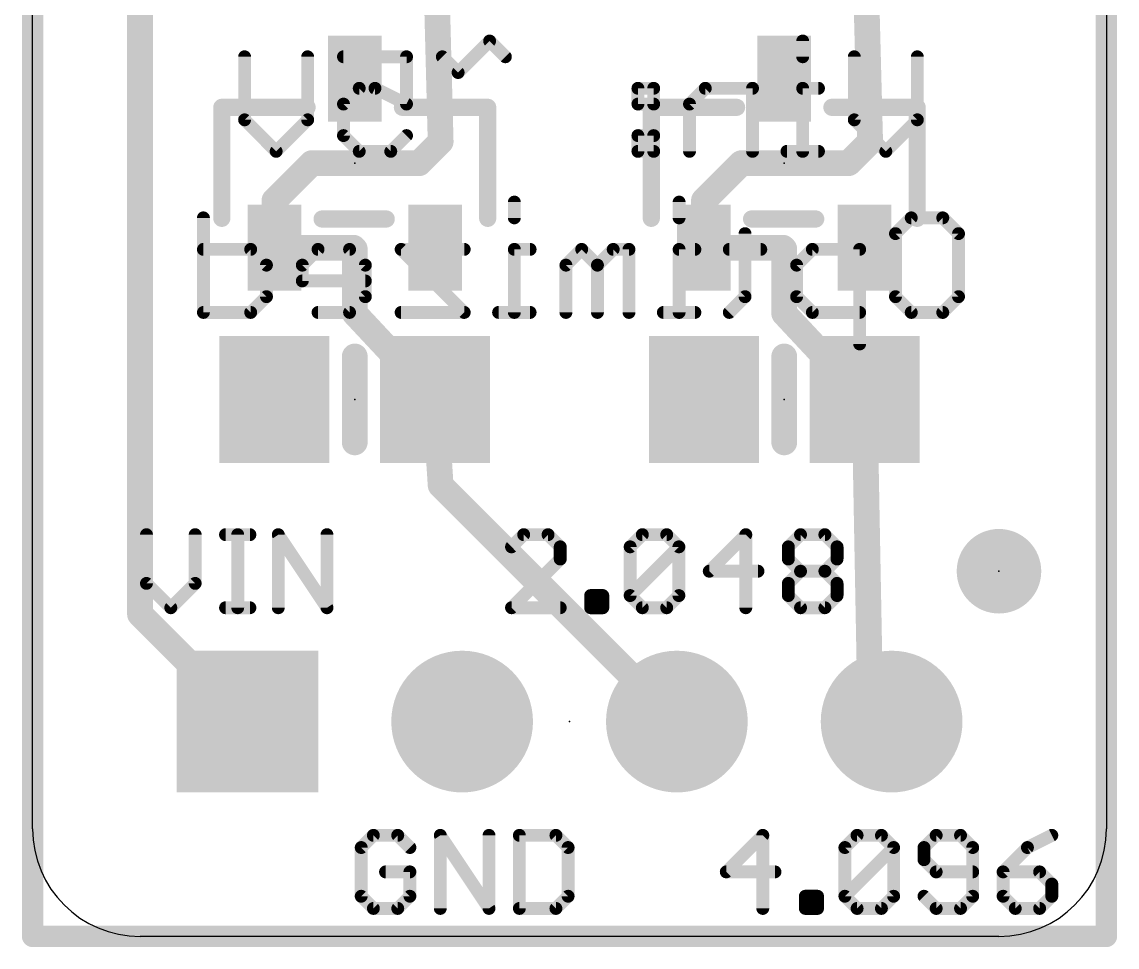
# Model space of a CAD drawing. Extents: x -0.1 to 12.8, y -0.1 to 16.5.
# Drawn here: x -0.13 to 12.83, y -0.13 to 10.81 of the extents above; entities that cross this region are included whole.
import ezdxf

# ---------------------------------------------------------------- set-up
doc = ezdxf.new("R2010")
doc.units = 0
for name, color, linetype in [('1', 12, 'CONTINUOUS'), ('17', 110, 'CONTINUOUS'), ('20', 53, 'CONTINUOUS'), ('21', 40, 'CONTINUOUS'), ('22', 6, 'CONTINUOUS'), ('23', 40, 'CONTINUOUS')]:
    doc.layers.add(name, color=color, linetype=linetype)

# ---------------------------------------------------------------- blocks, each defined once
blk = doc.blocks.new('RECT')
blk.add_solid([(-0.5, -0.5), (0.5, -0.5), (-0.5, 0.5), (0.5, 0.5)])
blk = doc.blocks.new('PIE')
at = {"const_width": 0.5}
blk.add_lwpolyline([(0, -0.25, 1), (0, 0.25, 1), (0, -0.25)], format="xyb", dxfattribs=at)
blk = doc.blocks.new('SQUAREP')
blk.add_solid([(-0.5, -0.5), (0.5, -0.5), (-0.5, 0.5), (0.5, 0.5)])
blk = doc.blocks.new('ROUNDP')
at = {"const_width": 0.5}
blk.add_lwpolyline([(0, -0.25, 1), (0, 0.25, 1), (0, -0.25)], format="xyb", dxfattribs=at)

msp = doc.modelspace()

# ---------------------------------------------------------------- linework, layer by layer
at = {"layer": '1'}
for points, const_width in [([(0, 0), (0, 16.256)], 0.254), ([(12.7, 16.256), (12.7, 0)], 0.254), ([(4.76, 11.938), (4.826, 9.398)], 0.3048), ([(9.84, 11.938), (9.906, 9.398)], 0.3048), ([(1.27, 11.684), (1.27, 3.81)], 0.3048), ([(4.826, 9.398), (4.572, 9.144)], 0.3048), ([(9.906, 9.398), (9.652, 9.144)], 0.3048), ([(3.302, 9.144), (2.86, 8.702)], 0.3048), ([(4.572, 9.144), (3.302, 9.144)], 0.3048), ([(8.382, 9.144), (7.94, 8.702)], 0.3048), ([(9.652, 9.144), (8.382, 9.144)], 0.3048), ([(2.86, 8.144), (2.86, 8.702)], 0.3048), ([(7.94, 8.144), (7.94, 8.702)], 0.3048), ([(2.86, 8.144), (3.794, 8.144)], 0.3048), ([(3.794, 8.144), (3.81, 8.128)], 0.3048), ([(7.94, 8.144), (8.874, 8.144)], 0.3048), ([(8.874, 8.144), (8.89, 8.128)], 0.3048), ([(3.81, 8.128), (3.81, 7.366)], 0.3048), ([(8.89, 8.128), (8.89, 7.366)], 0.3048), ([(3.81, 7.366), (4.76, 6.35)], 0.3048), ([(8.89, 7.366), (9.84, 6.35)], 0.3048), ([(4.76, 6.35), (4.826, 5.334)], 0.3048), ([(9.84, 6.35), (9.906, 2.794)], 0.3048), ([(4.826, 5.334), (7.62, 2.54)], 0.3048), ([(1.27, 3.81), (2.54, 2.54)], 0.3048), ([(9.906, 2.794), (10.16, 2.54)], 0.3048), ([(12.7, 0), (0, 0)], 0.254)]:
    msp.add_lwpolyline(points, dxfattribs=dict(at, const_width=const_width))
for points, const_width in [([(4.7498, 9.396, 1), (4.9022, 9.4)], 0.1524), ([(4.8799, 9.3441, 1), (4.7721, 9.4519)], 0.1524), ([(9.8298, 9.396, 1), (9.9822, 9.4)], 0.1524), ([(9.9599, 9.3441, 1), (9.8521, 9.4519)], 0.1524), ([(3.302, 9.2202, 1), (3.302, 9.0678)], 0.1524), ([(3.3559, 9.0901, 1), (3.2481, 9.1979)], 0.1524), ([(4.5181, 9.1979, 1), (4.6259, 9.0901)], 0.1524), ([(4.572, 9.0678, 1), (4.572, 9.2202)], 0.1524), ([(8.382, 9.2202, 1), (8.382, 9.0678)], 0.1524), ([(8.4359, 9.0901, 1), (8.3281, 9.1979)], 0.1524), ([(9.5981, 9.1979, 1), (9.7059, 9.0901)], 0.1524), ([(9.652, 9.0678, 1), (9.652, 9.2202)], 0.1524), ([(2.9362, 8.702, 1), (2.7838, 8.702)], 0.1524), ([(2.8061, 8.7559, 1), (2.9139, 8.6481)], 0.1524), ([(8.0162, 8.702, 1), (7.8638, 8.702)], 0.1524), ([(7.8861, 8.7559, 1), (7.9939, 8.6481)], 0.1524), ([(2.86, 8.2202, 1), (2.86, 8.0678)], 0.1524), ([(3.8479, 8.1979, 1), (3.7401, 8.0901)], 0.1524), ([(3.794, 8.0678, 1), (3.794, 8.2202)], 0.1524), ([(7.94, 8.2202, 1), (7.94, 8.0678)], 0.1524), ([(8.9279, 8.1979, 1), (8.8201, 8.0901)], 0.1524), ([(8.874, 8.0678, 1), (8.874, 8.2202)], 0.1524), ([(2.7838, 8.144, 1), (2.9362, 8.144)], 0.1524), ([(3.8862, 8.128, 1), (3.7338, 8.128)], 0.1524), ([(3.7561, 8.0741, 1), (3.8639, 8.1819)], 0.1524), ([(7.8638, 8.144, 1), (8.0162, 8.144)], 0.1524), ([(8.9662, 8.128, 1), (8.8138, 8.128)], 0.1524), ([(8.8361, 8.0741, 1), (8.9439, 8.1819)], 0.1524), ([(3.8657, 7.418, 1), (3.7543, 7.314)], 0.1524), ([(8.9457, 7.418, 1), (8.8343, 7.314)], 0.1524), ([(3.7338, 7.366, 1), (3.8862, 7.366)], 0.1524), ([(8.8138, 7.366, 1), (8.9662, 7.366)], 0.1524), ([(4.836, 6.3549, 1), (4.684, 6.3451)], 0.1524), ([(4.7043, 6.298, 1), (4.8157, 6.402)], 0.1524), ([(9.9162, 6.3514, 1), (9.7638, 6.3486)], 0.1524), ([(9.7843, 6.298, 1), (9.8957, 6.402)], 0.1524), ([(4.8799, 5.3879, 1), (4.7721, 5.2801)], 0.1524), ([(4.75, 5.3291, 1), (4.902, 5.3389)], 0.1524), ([(1.3239, 3.8639, 1), (1.2161, 3.7561)], 0.1524), ([(1.1938, 3.81, 1), (1.3462, 3.81)], 0.1524), ([(9.9599, 2.8479, 1), (9.8521, 2.7401)], 0.1524), ([(9.8298, 2.7926, 1), (9.9822, 2.7954)], 0.1524), ([(2.4861, 2.4861, 1), (2.5939, 2.5939)], 0.1524), ([(7.5661, 2.4861, 1), (7.6739, 2.5939)], 0.1524), ([(10.1061, 2.4861, 1), (10.2139, 2.5939)], 0.1524), ([(0, 0.0635, 1), (0, -0.0635)], 0.127), ([(-0.0635, 0, 1), (0.0635, 0)], 0.127), ([(12.6365, 0, 1), (12.7635, 0)], 0.127), ([(12.7, -0.0635, 1), (12.7, 0.0635)], 0.127)]:
    msp.add_lwpolyline(points, format="xyb", dxfattribs=dict(at, const_width=const_width))
at = {"layer": '20'}
for p, q in [((0, 1.27), (0, 15.24)), ((12.7, 15.24), (12.7, 1.27)), ((11.43, 0), (1.27, 0))]:
    msp.add_line(p, q, dxfattribs=at)
for centre, start, end in [((1.27, 1.27), 180, 270), ((11.43, 1.27), 270, 0)]:
    msp.add_arc(centre, 1.27, start, end, dxfattribs=at)
at = {"layer": '21'}
for points, const_width in [([(2.2376, 8.4916), (2.2376, 9.8044)], 0.2032), ([(2.2376, 9.8044), (3.2464, 9.8044)], 0.2032), ([(4.3736, 9.8044), (5.3824, 9.8044)], 0.2032), ([(5.3824, 9.8044), (5.3824, 8.4916)], 0.2032), ([(7.3176, 8.4916), (7.3176, 9.8044)], 0.2032), ([(7.3176, 9.8044), (8.3264, 9.8044)], 0.2032), ([(9.4536, 9.8044), (10.4624, 9.8044)], 0.2032), ([(10.4624, 9.8044), (10.4624, 8.4916)], 0.2032), ([(4.1824, 8.4836), (3.4236, 8.4836)], 0.2032), ([(9.2624, 8.4836), (8.5036, 8.4836)], 0.2032), ([(3.81, 5.842), (3.81, 6.858)], 0.3048), ([(8.89, 5.842), (8.89, 6.858)], 0.3048), ([(1.3462, 4.7505), (1.3462, 4.1743)], 0.1524), ([(1.9224, 4.1743), (1.9224, 4.7505)], 0.1524), ([(2.2817, 4.7505), (2.5698, 4.7505)], 0.1524), ([(2.4258, 3.8862), (2.4258, 4.7505)], 0.1524), ([(2.9054, 3.8862), (2.9054, 4.7505)], 0.1524), ([(2.9054, 4.7505), (3.4816, 3.8862)], 0.1524), ([(3.4816, 3.8862), (3.4816, 4.7505)], 0.1524), ([(5.8083, 4.7505), (5.6642, 4.6065)], 0.1524), ([(6.0964, 4.7505), (5.8083, 4.7505)], 0.1524), ([(6.2404, 4.6065), (6.0964, 4.7505)], 0.1524), ([(7.0675, 4.6065), (7.2115, 4.7505)], 0.1524), ([(7.2115, 4.7505), (7.4996, 4.7505)], 0.1524), ([(7.4996, 4.7505), (7.6437, 4.6065)], 0.1524), ([(8.4352, 4.7505), (8.003, 4.3184)], 0.1524), ([(8.4352, 3.8862), (8.4352, 4.7505)], 0.1524), ([(8.9385, 4.6065), (9.0826, 4.7505)], 0.1524), ([(9.0826, 4.7505), (9.3707, 4.7505)], 0.1524), ([(9.3707, 4.7505), (9.5147, 4.6065)], 0.1524), ([(6.2404, 4.4624), (6.2404, 4.6065)], 0.1524), ([(7.0675, 4.0303), (7.0675, 4.6065)], 0.1524), ([(7.0675, 4.0303), (7.6437, 4.6065)], 0.1524), ([(7.6437, 4.6065), (7.6437, 4.0303)], 0.1524), ([(8.9385, 4.4624), (8.9385, 4.6065)], 0.1524), ([(9.5147, 4.6065), (9.5147, 4.4624)], 0.1524), ([(5.6642, 3.8862), (6.2404, 4.4624)], 0.1524), ([(9.0826, 4.3184), (8.9385, 4.4624)], 0.1524), ([(9.5147, 4.4624), (9.3707, 4.3184)], 0.1524), ([(8.003, 4.3184), (8.5792, 4.3184)], 0.1524), ([(8.9385, 4.1743), (9.0826, 4.3184)], 0.1524), ([(9.0826, 4.3184), (9.3707, 4.3184)], 0.1524), ([(9.3707, 4.3184), (9.5147, 4.1743)], 0.1524), ([(1.3462, 4.1743), (1.6343, 3.8862)], 0.1524), ([(1.6343, 3.8862), (1.9224, 4.1743)], 0.1524), ([(8.9385, 4.0303), (8.9385, 4.1743)], 0.1524), ([(9.5147, 4.1743), (9.5147, 4.0303)], 0.1524), ([(6.5997, 3.8862), (6.5997, 4.0303)], 0.1524), ([(6.5997, 4.0303), (6.7438, 4.0303)], 0.1524), ([(6.7438, 4.0303), (6.7438, 3.8862)], 0.1524), ([(7.2115, 3.8862), (7.0675, 4.0303)], 0.1524), ([(7.6437, 4.0303), (7.4996, 3.8862)], 0.1524), ([(9.0826, 3.8862), (8.9385, 4.0303)], 0.1524), ([(9.5147, 4.0303), (9.3707, 3.8862)], 0.1524), ([(2.2817, 3.8862), (2.5698, 3.8862)], 0.1524), ([(6.2404, 3.8862), (5.6642, 3.8862)], 0.1524), ([(6.7438, 3.8862), (6.5997, 3.8862)], 0.1524), ([(7.4996, 3.8862), (7.2115, 3.8862)], 0.1524), ([(9.3707, 3.8862), (9.0826, 3.8862)], 0.1524), ([(4.0303, 1.1945), (3.8862, 1.0505)], 0.1524), ([(4.3184, 1.1945), (4.0303, 1.1945)], 0.1524), ([(4.4624, 1.0505), (4.3184, 1.1945)], 0.1524), ([(4.8217, 0.3302), (4.8217, 1.1945)], 0.1524), ([(4.8217, 1.1945), (5.3979, 0.3302)], 0.1524), ([(5.3979, 0.3302), (5.3979, 1.1945)], 0.1524), ([(5.7572, 1.1945), (5.7572, 0.3302)], 0.1524), ([(6.1894, 1.1945), (5.7572, 1.1945)], 0.1524), ([(6.3335, 1.0505), (6.1894, 1.1945)], 0.1524), ([(8.6364, 1.1945), (8.2042, 0.7624)], 0.1524), ([(8.6364, 0.3302), (8.6364, 1.1945)], 0.1524), ([(9.6075, 1.0505), (9.7515, 1.1945)], 0.1524), ([(9.7515, 1.1945), (10.0396, 1.1945)], 0.1524), ([(10.0396, 1.1945), (10.1837, 1.0505)], 0.1524), ([(10.6871, 1.1945), (10.543, 1.0505)], 0.1524), ([(10.9752, 1.1945), (10.6871, 1.1945)], 0.1524), ([(11.1192, 1.0505), (10.9752, 1.1945)], 0.1524), ([(12.0547, 1.1945), (11.7666, 1.0505)], 0.1524), ([(3.8862, 1.0505), (3.8862, 0.4743)], 0.1524), ([(6.3335, 0.4743), (6.3335, 1.0505)], 0.1524), ([(9.6075, 0.4743), (9.6075, 1.0505)], 0.1524), ([(9.6075, 0.4743), (10.1837, 1.0505)], 0.1524), ([(10.1837, 1.0505), (10.1837, 0.4743)], 0.1524), ([(10.543, 1.0505), (10.543, 0.9064)], 0.1524), ([(11.1192, 0.4743), (11.1192, 1.0505)], 0.1524), ([(11.7666, 1.0505), (11.4785, 0.7624)], 0.1524), ([(10.543, 0.9064), (10.6871, 0.7624)], 0.1524), ([(4.4624, 0.7624), (4.1743, 0.7624)], 0.1524), ([(4.4624, 0.4743), (4.4624, 0.7624)], 0.1524), ([(8.2042, 0.7624), (8.7804, 0.7624)], 0.1524), ([(10.6871, 0.7624), (11.1192, 0.7624)], 0.1524), ([(11.4785, 0.7624), (11.4785, 0.4743)], 0.1524), ([(11.9107, 0.7624), (11.4785, 0.7624)], 0.1524), ([(12.0547, 0.6183), (11.9107, 0.7624)], 0.1524), ([(12.0547, 0.4743), (12.0547, 0.6183)], 0.1524), ([(3.8862, 0.4743), (4.0303, 0.3302)], 0.1524), ([(4.3184, 0.3302), (4.4624, 0.4743)], 0.1524), ([(6.1894, 0.3302), (6.3335, 0.4743)], 0.1524), ([(9.1397, 0.3302), (9.1397, 0.4743)], 0.1524), ([(9.1397, 0.4743), (9.2838, 0.4743)], 0.1524), ([(9.2838, 0.4743), (9.2838, 0.3302)], 0.1524), ([(9.7515, 0.3302), (9.6075, 0.4743)], 0.1524), ([(10.1837, 0.4743), (10.0396, 0.3302)], 0.1524), ([(10.543, 0.4743), (10.6871, 0.3302)], 0.1524), ([(10.9752, 0.3302), (11.1192, 0.4743)], 0.1524), ([(11.4785, 0.4743), (11.6226, 0.3302)], 0.1524), ([(11.9107, 0.3302), (12.0547, 0.4743)], 0.1524), ([(4.0303, 0.3302), (4.3184, 0.3302)], 0.1524), ([(5.7572, 0.3302), (6.1894, 0.3302)], 0.1524), ([(9.2838, 0.3302), (9.1397, 0.3302)], 0.1524), ([(10.0396, 0.3302), (9.7515, 0.3302)], 0.1524), ([(10.6871, 0.3302), (10.9752, 0.3302)], 0.1524), ([(11.6226, 0.3302), (11.9107, 0.3302)], 0.1524)]:
    msp.add_lwpolyline(points, dxfattribs=dict(at, const_width=const_width))
for points, const_width in [([(2.2884, 9.8044, 1), (2.1868, 9.8044)], 0.1016), ([(2.2376, 9.8552, 1), (2.2376, 9.7536)], 0.1016), ([(3.2464, 9.7536, 1), (3.2464, 9.8552)], 0.1016), ([(4.3736, 9.8552, 1), (4.3736, 9.7536)], 0.1016), ([(5.4332, 9.8044, 1), (5.3316, 9.8044)], 0.1016), ([(5.3824, 9.7536, 1), (5.3824, 9.8552)], 0.1016), ([(7.3684, 9.8044, 1), (7.2668, 9.8044)], 0.1016), ([(7.3176, 9.8552, 1), (7.3176, 9.7536)], 0.1016), ([(8.3264, 9.7536, 1), (8.3264, 9.8552)], 0.1016), ([(9.4536, 9.8552, 1), (9.4536, 9.7536)], 0.1016), ([(10.5132, 9.8044, 1), (10.4116, 9.8044)], 0.1016), ([(10.4624, 9.7536, 1), (10.4624, 9.8552)], 0.1016), ([(3.4236, 8.5344, 1), (3.4236, 8.4328)], 0.1016), ([(4.1824, 8.4328, 1), (4.1824, 8.5344)], 0.1016), ([(8.5036, 8.5344, 1), (8.5036, 8.4328)], 0.1016), ([(9.2624, 8.4328, 1), (9.2624, 8.5344)], 0.1016), ([(2.1868, 8.4916, 1), (2.2884, 8.4916)], 0.1016), ([(5.3316, 8.4916, 1), (5.4332, 8.4916)], 0.1016), ([(7.2668, 8.4916, 1), (7.3684, 8.4916)], 0.1016), ([(10.4116, 8.4916, 1), (10.5132, 8.4916)], 0.1016), ([(3.8862, 6.858, 1), (3.7338, 6.858)], 0.1524), ([(8.9662, 6.858, 1), (8.8138, 6.858)], 0.1524), ([(3.7338, 5.842, 1), (3.8862, 5.842)], 0.1524), ([(8.8138, 5.842, 1), (8.9662, 5.842)], 0.1524), ([(1.3843, 4.7505, 1), (1.3081, 4.7505)], 0.0762), ([(1.9605, 4.7505, 1), (1.8843, 4.7505)], 0.0762), ([(2.2817, 4.7886, 1), (2.2817, 4.7124)], 0.0762), ([(2.4639, 4.7505, 1), (2.3877, 4.7505)], 0.0762), ([(2.5698, 4.7124, 1), (2.5698, 4.7886)], 0.0762), ([(2.9371, 4.7717, 1), (2.8737, 4.7294)], 0.0762), ([(2.9435, 4.7505, 1), (2.8673, 4.7505)], 0.0762), ([(3.5197, 4.7505, 1), (3.4435, 4.7505)], 0.0762), ([(5.8083, 4.7886, 1), (5.8083, 4.7124)], 0.0762), ([(5.8352, 4.7236, 1), (5.7813, 4.7775)], 0.0762), ([(6.1233, 4.7775, 1), (6.0694, 4.7236)], 0.0762), ([(6.0964, 4.7124, 1), (6.0964, 4.7886)], 0.0762), ([(7.2115, 4.7886, 1), (7.2115, 4.7124)], 0.0762), ([(7.2385, 4.7236, 1), (7.1846, 4.7775)], 0.0762), ([(7.5266, 4.7775, 1), (7.4727, 4.7236)], 0.0762), ([(7.4996, 4.7124, 1), (7.4996, 4.7886)], 0.0762), ([(8.4733, 4.7505, 1), (8.3971, 4.7505)], 0.0762), ([(8.4621, 4.7236, 1), (8.4082, 4.7775)], 0.0762), ([(9.0826, 4.7886, 1), (9.0826, 4.7124)], 0.0762), ([(9.1095, 4.7236, 1), (9.0556, 4.7775)], 0.0762), ([(9.3976, 4.7775, 1), (9.3437, 4.7236)], 0.0762), ([(9.3707, 4.7124, 1), (9.3707, 4.7886)], 0.0762), ([(5.6373, 4.6334, 1), (5.6911, 4.5795)], 0.0762), ([(6.2785, 4.6065, 1), (6.2023, 4.6065)], 0.0762), ([(6.2135, 4.5795, 1), (6.2674, 4.6334)], 0.0762), ([(7.0405, 4.6334, 1), (7.0944, 4.5795)], 0.0762), ([(7.1056, 4.6065, 1), (7.0294, 4.6065)], 0.0762), ([(7.6818, 4.6065, 1), (7.6056, 4.6065)], 0.0762), ([(7.6706, 4.5795, 1), (7.6168, 4.6334)], 0.0762), ([(7.6168, 4.5795, 1), (7.6706, 4.6334)], 0.0762), ([(8.9766, 4.6065, 1), (8.9004, 4.6065)], 0.0762), ([(8.9116, 4.6334, 1), (8.9655, 4.5795)], 0.0762), ([(9.5528, 4.6065, 1), (9.4766, 4.6065)], 0.0762), ([(9.4878, 4.5795, 1), (9.5417, 4.6334)], 0.0762), ([(6.2674, 4.4355, 1), (6.2135, 4.4894)], 0.0762), ([(8.9655, 4.4894, 1), (8.9116, 4.4355)], 0.0762), ([(9.5417, 4.4355, 1), (9.4878, 4.4894)], 0.0762), ([(6.2023, 4.4624, 1), (6.2785, 4.4624)], 0.0762), ([(8.9004, 4.4624, 1), (8.9766, 4.4624)], 0.0762), ([(9.4766, 4.4624, 1), (9.5528, 4.4624)], 0.0762), ([(8.003, 4.3565, 1), (8.003, 4.2803)], 0.0762), ([(7.9761, 4.3453, 1), (8.0299, 4.2914)], 0.0762), ([(8.5792, 4.2803, 1), (8.5792, 4.3565)], 0.0762), ([(9.0826, 4.3565, 1), (9.0826, 4.2803)], 0.0762), ([(9.1095, 4.2914, 1), (9.0556, 4.3453)], 0.0762), ([(9.0556, 4.2914, 1), (9.1095, 4.3453)], 0.0762), ([(9.3976, 4.3453, 1), (9.3437, 4.2914)], 0.0762), ([(9.3437, 4.3453, 1), (9.3976, 4.2914)], 0.0762), ([(9.3707, 4.2803, 1), (9.3707, 4.3565)], 0.0762), ([(1.3731, 4.2013, 1), (1.3193, 4.1474)], 0.0762), ([(1.3081, 4.1743, 1), (1.3843, 4.1743)], 0.0762), ([(1.8843, 4.1743, 1), (1.9605, 4.1743)], 0.0762), ([(1.9494, 4.1474, 1), (1.8955, 4.2013)], 0.0762), ([(8.9766, 4.1743, 1), (8.9004, 4.1743)], 0.0762), ([(8.9116, 4.2013, 1), (8.9655, 4.1474)], 0.0762), ([(9.5528, 4.1743, 1), (9.4766, 4.1743)], 0.0762), ([(9.4878, 4.1474, 1), (9.5417, 4.2013)], 0.0762), ([(6.6378, 4.0303, 1), (6.5616, 4.0303)], 0.0762), ([(6.5997, 4.0684, 1), (6.5997, 3.9922)], 0.0762), ([(6.7819, 4.0303, 1), (6.7057, 4.0303)], 0.0762), ([(6.7438, 3.9922, 1), (6.7438, 4.0684)], 0.0762), ([(7.0944, 4.0572, 1), (7.0405, 4.0033)], 0.0762), ([(7.0405, 4.0572, 1), (7.0944, 4.0033)], 0.0762), ([(7.0294, 4.0303, 1), (7.1056, 4.0303)], 0.0762), ([(7.6056, 4.0303, 1), (7.6818, 4.0303)], 0.0762), ([(7.6706, 4.0033, 1), (7.6168, 4.0572)], 0.0762), ([(8.9655, 4.0572, 1), (8.9116, 4.0033)], 0.0762), ([(8.9004, 4.0303, 1), (8.9766, 4.0303)], 0.0762), ([(9.4766, 4.0303, 1), (9.5528, 4.0303)], 0.0762), ([(9.5417, 4.0033, 1), (9.4878, 4.0572)], 0.0762), ([(1.6074, 3.9131, 1), (1.6613, 3.8593)], 0.0762), ([(1.6074, 3.8593, 1), (1.6613, 3.9131)], 0.0762), ([(2.2817, 3.9243, 1), (2.2817, 3.8481)], 0.0762), ([(2.3877, 3.8862, 1), (2.4639, 3.8862)], 0.0762), ([(2.5698, 3.8481, 1), (2.5698, 3.9243)], 0.0762), ([(2.8673, 3.8862, 1), (2.9435, 3.8862)], 0.0762), ([(3.4435, 3.8862, 1), (3.5197, 3.8862)], 0.0762), ([(3.4499, 3.8651, 1), (3.5133, 3.9073)], 0.0762), ([(5.6642, 3.9243, 1), (5.6642, 3.8481)], 0.0762), ([(5.6373, 3.9131, 1), (5.6911, 3.8593)], 0.0762), ([(6.2404, 3.8481, 1), (6.2404, 3.9243)], 0.0762), ([(6.5997, 3.9243, 1), (6.5997, 3.8481)], 0.0762), ([(6.5616, 3.8862, 1), (6.6378, 3.8862)], 0.0762), ([(6.7057, 3.8862, 1), (6.7819, 3.8862)], 0.0762), ([(6.7438, 3.8481, 1), (6.7438, 3.9243)], 0.0762), ([(7.2115, 3.9243, 1), (7.2115, 3.8481)], 0.0762), ([(7.1846, 3.8593, 1), (7.2385, 3.9131)], 0.0762), ([(7.4727, 3.9131, 1), (7.5266, 3.8593)], 0.0762), ([(7.4996, 3.8481, 1), (7.4996, 3.9243)], 0.0762), ([(8.3971, 3.8862, 1), (8.4733, 3.8862)], 0.0762), ([(9.0826, 3.9243, 1), (9.0826, 3.8481)], 0.0762), ([(9.0556, 3.8593, 1), (9.1095, 3.9131)], 0.0762), ([(9.3437, 3.9131, 1), (9.3976, 3.8593)], 0.0762), ([(9.3707, 3.8481, 1), (9.3707, 3.9243)], 0.0762), ([(4.0303, 1.2326, 1), (4.0303, 1.1564)], 0.0762), ([(4.0572, 1.1676, 1), (4.0033, 1.2215)], 0.0762), ([(4.3453, 1.2215, 1), (4.2914, 1.1676)], 0.0762), ([(4.3184, 1.1564, 1), (4.3184, 1.2326)], 0.0762), ([(4.8534, 1.2157, 1), (4.79, 1.1734)], 0.0762), ([(4.8598, 1.1945, 1), (4.7836, 1.1945)], 0.0762), ([(5.436, 1.1945, 1), (5.3598, 1.1945)], 0.0762), ([(5.7953, 1.1945, 1), (5.7191, 1.1945)], 0.0762), ([(5.7572, 1.2326, 1), (5.7572, 1.1564)], 0.0762), ([(6.2163, 1.2215, 1), (6.1625, 1.1676)], 0.0762), ([(6.1894, 1.1564, 1), (6.1894, 1.2326)], 0.0762), ([(8.6745, 1.1945, 1), (8.5983, 1.1945)], 0.0762), ([(8.6633, 1.1676, 1), (8.6094, 1.2215)], 0.0762), ([(9.7515, 1.2326, 1), (9.7515, 1.1564)], 0.0762), ([(9.7785, 1.1676, 1), (9.7246, 1.2215)], 0.0762), ([(10.0666, 1.2215, 1), (10.0127, 1.1676)], 0.0762), ([(10.0396, 1.1564, 1), (10.0396, 1.2326)], 0.0762), ([(10.6871, 1.2326, 1), (10.6871, 1.1564)], 0.0762), ([(10.714, 1.1676, 1), (10.6601, 1.2215)], 0.0762), ([(11.0021, 1.2215, 1), (10.9482, 1.1676)], 0.0762), ([(10.9752, 1.1564, 1), (10.9752, 1.2326)], 0.0762), ([(12.0718, 1.1605, 1), (12.0377, 1.2286)], 0.0762), ([(3.9243, 1.0505, 1), (3.8481, 1.0505)], 0.0762), ([(3.8593, 1.0774, 1), (3.9131, 1.0235)], 0.0762), ([(4.4355, 1.0235, 1), (4.4894, 1.0774)], 0.0762), ([(6.3716, 1.0505, 1), (6.2954, 1.0505)], 0.0762), ([(6.3065, 1.0235, 1), (6.3604, 1.0774)], 0.0762), ([(9.5805, 1.0774, 1), (9.6344, 1.0235)], 0.0762), ([(9.6456, 1.0505, 1), (9.5694, 1.0505)], 0.0762), ([(10.2218, 1.0505, 1), (10.1456, 1.0505)], 0.0762), ([(10.2106, 1.0235, 1), (10.1568, 1.0774)], 0.0762), ([(10.1568, 1.0235, 1), (10.2106, 1.0774)], 0.0762), ([(10.5811, 1.0505, 1), (10.5049, 1.0505)], 0.0762), ([(10.5161, 1.0774, 1), (10.5699, 1.0235)], 0.0762), ([(11.1573, 1.0505, 1), (11.0811, 1.0505)], 0.0762), ([(11.0923, 1.0235, 1), (11.1462, 1.0774)], 0.0762), ([(11.7496, 1.0846, 1), (11.7837, 1.0164)], 0.0762), ([(11.7936, 1.0235, 1), (11.7397, 1.0774)], 0.0762), ([(10.5699, 0.9334, 1), (10.5161, 0.8795)], 0.0762), ([(10.5049, 0.9064, 1), (10.5811, 0.9064)], 0.0762), ([(4.1743, 0.8005, 1), (4.1743, 0.7243)], 0.0762), ([(4.5005, 0.7624, 1), (4.4243, 0.7624)], 0.0762), ([(4.4624, 0.7243, 1), (4.4624, 0.8005)], 0.0762), ([(8.2042, 0.8005, 1), (8.2042, 0.7243)], 0.0762), ([(8.1773, 0.7893, 1), (8.2311, 0.7354)], 0.0762), ([(8.7804, 0.7243, 1), (8.7804, 0.8005)], 0.0762), ([(10.6871, 0.8005, 1), (10.6871, 0.7243)], 0.0762), ([(10.6601, 0.7354, 1), (10.714, 0.7893)], 0.0762), ([(11.1192, 0.7243, 1), (11.1192, 0.8005)], 0.0762), ([(11.5166, 0.7624, 1), (11.4404, 0.7624)], 0.0762), ([(11.4785, 0.8005, 1), (11.4785, 0.7243)], 0.0762), ([(11.4516, 0.7893, 1), (11.5055, 0.7354)], 0.0762), ([(11.9376, 0.7893, 1), (11.8837, 0.7354)], 0.0762), ([(11.9107, 0.7243, 1), (11.9107, 0.8005)], 0.0762), ([(12.0928, 0.6183, 1), (12.0166, 0.6183)], 0.0762), ([(12.0278, 0.5914, 1), (12.0817, 0.6453)], 0.0762), ([(3.9131, 0.5012, 1), (3.8593, 0.4473)], 0.0762), ([(4.4894, 0.4473, 1), (4.4355, 0.5012)], 0.0762), ([(6.3604, 0.4473, 1), (6.3065, 0.5012)], 0.0762), ([(9.1778, 0.4743, 1), (9.1016, 0.4743)], 0.0762), ([(9.1397, 0.5124, 1), (9.1397, 0.4362)], 0.0762), ([(9.3219, 0.4743, 1), (9.2457, 0.4743)], 0.0762), ([(9.2838, 0.4362, 1), (9.2838, 0.5124)], 0.0762), ([(9.6344, 0.5012, 1), (9.5805, 0.4473)], 0.0762), ([(9.5805, 0.5012, 1), (9.6344, 0.4473)], 0.0762), ([(10.2106, 0.4473, 1), (10.1568, 0.5012)], 0.0762), ([(10.5699, 0.5012, 1), (10.5161, 0.4473)], 0.0762), ([(11.1462, 0.4473, 1), (11.0923, 0.5012)], 0.0762), ([(11.5055, 0.5012, 1), (11.4516, 0.4473)], 0.0762), ([(12.0817, 0.4473, 1), (12.0278, 0.5012)], 0.0762), ([(3.8481, 0.4743, 1), (3.9243, 0.4743)], 0.0762), ([(4.0303, 0.3683, 1), (4.0303, 0.2921)], 0.0762), ([(4.0033, 0.3033, 1), (4.0572, 0.3571)], 0.0762), ([(4.2914, 0.3571, 1), (4.3453, 0.3033)], 0.0762), ([(4.3184, 0.2921, 1), (4.3184, 0.3683)], 0.0762), ([(4.4243, 0.4743, 1), (4.5005, 0.4743)], 0.0762), ([(5.3662, 0.3091, 1), (5.4296, 0.3513)], 0.0762), ([(5.7572, 0.3683, 1), (5.7572, 0.2921)], 0.0762), ([(6.1625, 0.3571, 1), (6.2163, 0.3033)], 0.0762), ([(6.1894, 0.2921, 1), (6.1894, 0.3683)], 0.0762), ([(6.2954, 0.4743, 1), (6.3716, 0.4743)], 0.0762), ([(9.1397, 0.3683, 1), (9.1397, 0.2921)], 0.0762), ([(9.2838, 0.2921, 1), (9.2838, 0.3683)], 0.0762), ([(9.5694, 0.4743, 1), (9.6456, 0.4743)], 0.0762), ([(9.7515, 0.3683, 1), (9.7515, 0.2921)], 0.0762), ([(9.7246, 0.3033, 1), (9.7785, 0.3571)], 0.0762), ([(10.0127, 0.3571, 1), (10.0666, 0.3033)], 0.0762), ([(10.0396, 0.2921, 1), (10.0396, 0.3683)], 0.0762), ([(10.1456, 0.4743, 1), (10.2218, 0.4743)], 0.0762), ([(10.6871, 0.3683, 1), (10.6871, 0.2921)], 0.0762), ([(10.6601, 0.3033, 1), (10.714, 0.3571)], 0.0762), ([(10.9482, 0.3571, 1), (11.0021, 0.3033)], 0.0762), ([(10.9752, 0.2921, 1), (10.9752, 0.3683)], 0.0762), ([(11.0811, 0.4743, 1), (11.1573, 0.4743)], 0.0762), ([(11.4404, 0.4743, 1), (11.5166, 0.4743)], 0.0762), ([(11.6226, 0.3683, 1), (11.6226, 0.2921)], 0.0762), ([(11.5956, 0.3033, 1), (11.6495, 0.3571)], 0.0762), ([(11.8837, 0.3571, 1), (11.9376, 0.3033)], 0.0762), ([(11.9107, 0.2921, 1), (11.9107, 0.3683)], 0.0762), ([(12.0166, 0.4743, 1), (12.0928, 0.4743)], 0.0762), ([(4.7836, 0.3302, 1), (4.8598, 0.3302)], 0.0762), ([(5.3598, 0.3302, 1), (5.436, 0.3302)], 0.0762), ([(5.7191, 0.3302, 1), (5.7953, 0.3302)], 0.0762), ([(8.5983, 0.3302, 1), (8.6745, 0.3302)], 0.0762), ([(9.1016, 0.3302, 1), (9.1778, 0.3302)], 0.0762), ([(9.2457, 0.3302, 1), (9.3219, 0.3302)], 0.0762)]:
    msp.add_lwpolyline(points, format="xyb", dxfattribs=dict(at, const_width=const_width))
at = {"layer": '22', "const_width": 0.1524}
for points in [[(5.4052, 10.5887), (5.0324, 10.2158)], [(5.5917, 10.4023), (5.4052, 10.5887)], [(9.1083, 10.5887), (9.1083, 10.4023)], [(2.5072, 9.6566), (2.5072, 10.4023)], [(3.2529, 10.4023), (3.2529, 9.6566)], [(3.6766, 10.4023), (4.4223, 10.4023)], [(4.4223, 10.4023), (4.4223, 9.843)], [(5.0324, 10.2158), (4.846, 10.4023)], [(9.7184, 9.6566), (9.7184, 10.4023)], [(10.4641, 10.4023), (10.4641, 9.6566)], [(3.863, 10.0294), (3.6766, 9.843)], [(4.0494, 10.0294), (3.863, 10.0294)], [(4.4223, 9.843), (4.0494, 10.0294)], [(7.3458, 10.0294), (7.1593, 10.0294)], [(7.1593, 10.0294), (7.1593, 9.843)], [(7.3458, 9.843), (7.3458, 10.0294)], [(7.9559, 10.0294), (7.7694, 9.843)], [(8.5152, 10.0294), (7.9559, 10.0294)], [(8.5152, 9.2837), (8.5152, 10.0294)], [(9.2948, 10.0294), (9.1083, 10.0294)], [(9.1083, 10.0294), (9.1083, 9.2837)], [(3.6766, 9.843), (3.6766, 9.4701)], [(7.1593, 9.843), (7.3458, 9.843)], [(7.7694, 9.843), (7.7694, 9.2837)], [(2.88, 9.2837), (2.5072, 9.6566)], [(3.2529, 9.6566), (2.88, 9.2837)], [(10.0913, 9.2837), (9.7184, 9.6566)], [(10.4641, 9.6566), (10.0913, 9.2837)], [(3.6766, 9.4701), (3.863, 9.2837)], [(4.2358, 9.2837), (4.4223, 9.4701)], [(7.3458, 9.4701), (7.1593, 9.4701)], [(7.1593, 9.4701), (7.1593, 9.2837)], [(7.3458, 9.2837), (7.3458, 9.4701)], [(3.863, 9.2837), (4.2358, 9.2837)], [(7.1593, 9.2837), (7.3458, 9.2837)], [(9.2948, 9.2837), (8.9219, 9.2837)], [(5.6976, 8.6837), (5.6976, 8.4973)], [(7.6466, 8.6837), (7.6466, 8.4973)], [(2.0199, 8.4973), (2.0199, 7.3787)], [(10.2057, 8.3108), (10.3921, 8.4973)], [(10.3921, 8.4973), (10.765, 8.4973)], [(10.765, 8.4973), (10.9514, 8.3108)], [(8.4262, 8.3108), (8.4262, 7.5651)], [(10.2057, 7.5651), (10.2057, 8.3108)], [(10.9514, 8.3108), (10.9514, 7.5651)], [(2.5792, 8.1244), (2.0199, 8.1244)], [(2.7656, 7.938), (2.5792, 8.1244)], [(3.3757, 8.1244), (3.1893, 7.938)], [(3.7486, 8.1244), (3.3757, 8.1244)], [(3.935, 7.938), (3.7486, 8.1244)], [(5.1044, 8.1244), (4.3587, 8.1244)], [(4.3587, 8.1244), (5.1044, 7.3787)], [(5.884, 8.1244), (5.6976, 8.1244)], [(5.6976, 8.1244), (5.6976, 7.3787)], [(6.4941, 8.1244), (6.3077, 7.938)], [(6.6806, 7.938), (6.4941, 8.1244)], [(6.867, 8.1244), (6.6806, 7.938)], [(7.0534, 8.1244), (6.867, 8.1244)], [(7.0534, 7.3787), (7.0534, 8.1244)], [(7.833, 8.1244), (7.6466, 8.1244)], [(7.6466, 8.1244), (7.6466, 7.3787)], [(8.6126, 8.1244), (8.2398, 8.1244)], [(9.2227, 8.1244), (9.0363, 7.938)], [(9.782, 8.1244), (9.2227, 8.1244)], [(9.782, 7.0059), (9.782, 8.1244)], [(2.7656, 7.5651), (2.7656, 7.938)], [(3.1893, 7.938), (3.1893, 7.7515)], [(3.935, 7.5651), (3.935, 7.938)], [(6.3077, 7.938), (6.3077, 7.3787)], [(6.6806, 7.938), (6.6806, 7.3787)], [(9.0363, 7.938), (9.0363, 7.5651)], [(3.1893, 7.7515), (3.935, 7.7515)], [(2.5792, 7.3787), (2.7656, 7.5651)], [(3.7486, 7.3787), (3.935, 7.5651)], [(8.4262, 7.5651), (8.2398, 7.3787)], [(9.0363, 7.5651), (9.2227, 7.3787)], [(10.3921, 7.3787), (10.2057, 7.5651)], [(10.9514, 7.5651), (10.765, 7.3787)], [(2.0199, 7.3787), (2.5792, 7.3787)], [(3.3757, 7.3787), (3.7486, 7.3787)], [(5.1044, 7.3787), (4.3587, 7.3787)], [(5.884, 7.3787), (5.5112, 7.3787)], [(7.833, 7.3787), (7.4602, 7.3787)], [(9.2227, 7.3787), (9.782, 7.3787)], [(10.765, 7.3787), (10.3921, 7.3787)]]:
    msp.add_lwpolyline(points, dxfattribs=at)
at = {"layer": '22', "const_width": 0.0762}
for points in [[(5.4322, 10.6156, 1), (5.3783, 10.5617)], [(5.4322, 10.5617, 1), (5.3783, 10.6156)], [(9.1464, 10.5887, 1), (9.0702, 10.5887)], [(2.5453, 10.4023, 1), (2.4691, 10.4023)], [(3.291, 10.4023, 1), (3.2148, 10.4023)], [(3.6766, 10.4404, 1), (3.6766, 10.3642)], [(4.4604, 10.4023, 1), (4.3842, 10.4023)], [(4.4223, 10.3642, 1), (4.4223, 10.4404)], [(4.8729, 10.4292, 1), (4.819, 10.3753)], [(5.5647, 10.3753, 1), (5.6186, 10.4292)], [(9.0702, 10.4023, 1), (9.1464, 10.4023)], [(9.7565, 10.4023, 1), (9.6803, 10.4023)], [(10.5022, 10.4023, 1), (10.426, 10.4023)], [(5.0054, 10.2428, 1), (5.0593, 10.1889)], [(5.0054, 10.1889, 1), (5.0593, 10.2428)], [(3.863, 10.0675, 1), (3.863, 9.9913)], [(3.8899, 10.0025, 1), (3.836, 10.0563)], [(4.0665, 10.0635, 1), (4.0324, 9.9953)], [(4.0494, 9.9913, 1), (4.0494, 10.0675)], [(7.1593, 10.0675, 1), (7.1593, 9.9913)], [(7.1974, 10.0294, 1), (7.1212, 10.0294)], [(7.3839, 10.0294, 1), (7.3077, 10.0294)], [(7.3458, 9.9913, 1), (7.3458, 10.0675)], [(7.9559, 10.0675, 1), (7.9559, 9.9913)], [(7.9828, 10.0025, 1), (7.9289, 10.0563)], [(8.5533, 10.0294, 1), (8.4771, 10.0294)], [(8.5152, 9.9913, 1), (8.5152, 10.0675)], [(9.1083, 10.0675, 1), (9.1083, 9.9913)], [(9.1464, 10.0294, 1), (9.0702, 10.0294)], [(9.2948, 9.9913, 1), (9.2948, 10.0675)], [(3.6496, 9.8699, 1), (3.7035, 9.816)], [(3.7147, 9.843, 1), (3.6385, 9.843)], [(4.3842, 9.843, 1), (4.4604, 9.843)], [(4.4052, 9.8089, 1), (4.4393, 9.8771)], [(7.1593, 9.8811, 1), (7.1593, 9.8049)], [(7.1212, 9.843, 1), (7.1974, 9.843)], [(7.3077, 9.843, 1), (7.3839, 9.843)], [(7.3458, 9.8049, 1), (7.3458, 9.8811)], [(7.8075, 9.843, 1), (7.7313, 9.843)], [(7.7425, 9.8699, 1), (7.7964, 9.816)], [(2.5341, 9.6835, 1), (2.4802, 9.6296)], [(3.2798, 9.6296, 1), (3.2259, 9.6835)], [(9.7454, 9.6835, 1), (9.6915, 9.6296)], [(10.4911, 9.6296, 1), (10.4372, 9.6835)], [(2.4691, 9.6566, 1), (2.5453, 9.6566)], [(3.2148, 9.6566, 1), (3.291, 9.6566)], [(9.6803, 9.6566, 1), (9.7565, 9.6566)], [(10.426, 9.6566, 1), (10.5022, 9.6566)], [(3.7035, 9.4971, 1), (3.6496, 9.4432)], [(3.6385, 9.4701, 1), (3.7147, 9.4701)], [(4.4492, 9.4432, 1), (4.3953, 9.4971)], [(7.1593, 9.5082, 1), (7.1593, 9.432)], [(7.1974, 9.4701, 1), (7.1212, 9.4701)], [(7.3839, 9.4701, 1), (7.3077, 9.4701)], [(7.3458, 9.432, 1), (7.3458, 9.5082)], [(2.8531, 9.3106, 1), (2.907, 9.2568)], [(2.8531, 9.2568, 1), (2.907, 9.3106)], [(3.863, 9.3218, 1), (3.863, 9.2456)], [(3.8361, 9.2568, 1), (3.8899, 9.3106)], [(4.2089, 9.3106, 1), (4.2628, 9.2568)], [(4.2358, 9.2456, 1), (4.2358, 9.3218)], [(7.1593, 9.3218, 1), (7.1593, 9.2456)], [(7.3458, 9.2456, 1), (7.3458, 9.3218)], [(8.9219, 9.3218, 1), (8.9219, 9.2456)], [(9.2948, 9.2456, 1), (9.2948, 9.3218)], [(10.0644, 9.3106, 1), (10.1182, 9.2568)], [(10.0644, 9.2568, 1), (10.1182, 9.3106)], [(7.1212, 9.2837, 1), (7.1974, 9.2837)], [(7.3077, 9.2837, 1), (7.3839, 9.2837)], [(7.7313, 9.2837, 1), (7.8075, 9.2837)], [(8.4771, 9.2837, 1), (8.5533, 9.2837)], [(9.0702, 9.2837, 1), (9.1464, 9.2837)], [(5.7357, 8.6837, 1), (5.6595, 8.6837)], [(7.6847, 8.6837, 1), (7.6085, 8.6837)], [(2.058, 8.4973, 1), (1.9818, 8.4973)], [(10.3921, 8.5354, 1), (10.3921, 8.4592)], [(10.4191, 8.4703, 1), (10.3652, 8.5242)], [(10.7919, 8.5242, 1), (10.738, 8.4703)], [(10.765, 8.4592, 1), (10.765, 8.5354)], [(5.6595, 8.4973, 1), (5.7357, 8.4973)], [(7.6085, 8.4973, 1), (7.6847, 8.4973)], [(8.4643, 8.3108, 1), (8.3881, 8.3108)], [(10.2438, 8.3108, 1), (10.1676, 8.3108)], [(10.1788, 8.3378, 1), (10.2326, 8.2839)], [(10.9895, 8.3108, 1), (10.9133, 8.3108)], [(10.9245, 8.2839, 1), (10.9783, 8.3378)], [(2.0199, 8.1625, 1), (2.0199, 8.0863)], [(2.6061, 8.1513, 1), (2.5523, 8.0975)], [(2.5792, 8.0863, 1), (2.5792, 8.1625)], [(3.3757, 8.1625, 1), (3.3757, 8.0863)], [(3.4027, 8.0975, 1), (3.3488, 8.1513)], [(3.7755, 8.1513, 1), (3.7217, 8.0975)], [(3.7486, 8.0863, 1), (3.7486, 8.1625)], [(4.3587, 8.1625, 1), (4.3587, 8.0863)], [(4.3857, 8.1513, 1), (4.3318, 8.0975)], [(5.1044, 8.0863, 1), (5.1044, 8.1625)], [(5.6976, 8.1625, 1), (5.6976, 8.0863)], [(5.7357, 8.1244, 1), (5.6595, 8.1244)], [(5.884, 8.0863, 1), (5.884, 8.1625)], [(6.5211, 8.1513, 1), (6.4672, 8.0975)], [(6.5211, 8.0975, 1), (6.4672, 8.1513)], [(6.867, 8.1625, 1), (6.867, 8.0863)], [(6.8939, 8.0975, 1), (6.84, 8.1513)], [(7.0915, 8.1244, 1), (7.0153, 8.1244)], [(7.0534, 8.0863, 1), (7.0534, 8.1625)], [(7.6466, 8.1625, 1), (7.6466, 8.0863)], [(7.6847, 8.1244, 1), (7.6085, 8.1244)], [(7.833, 8.0863, 1), (7.833, 8.1625)], [(8.2398, 8.1625, 1), (8.2398, 8.0863)], [(8.6126, 8.0863, 1), (8.6126, 8.1625)], [(9.2227, 8.1625, 1), (9.2227, 8.0863)], [(9.2497, 8.0975, 1), (9.1958, 8.1513)], [(9.8201, 8.1244, 1), (9.7439, 8.1244)], [(9.782, 8.0863, 1), (9.782, 8.1625)], [(2.8037, 7.938, 1), (2.7275, 7.938)], [(2.7387, 7.911, 1), (2.7926, 7.9649)], [(3.2274, 7.938, 1), (3.1512, 7.938)], [(3.1624, 7.9649, 1), (3.2163, 7.911)], [(3.9731, 7.938, 1), (3.8969, 7.938)], [(3.9081, 7.911, 1), (3.962, 7.9649)], [(6.3458, 7.938, 1), (6.2696, 7.938)], [(6.2808, 7.9649, 1), (6.3346, 7.911)], [(6.6536, 7.9649, 1), (6.7075, 7.911)], [(6.7187, 7.938, 1), (6.6425, 7.938)], [(6.6536, 7.911, 1), (6.7075, 7.9649)], [(9.0744, 7.938, 1), (8.9982, 7.938)], [(9.0094, 7.9649, 1), (9.0632, 7.911)], [(3.1893, 7.7896, 1), (3.1893, 7.7134)], [(3.1512, 7.7515, 1), (3.2274, 7.7515)], [(3.935, 7.7134, 1), (3.935, 7.7896)], [(2.7275, 7.5651, 1), (2.8037, 7.5651)], [(2.7926, 7.5382, 1), (2.7387, 7.5921)], [(3.8969, 7.5651, 1), (3.9731, 7.5651)], [(3.962, 7.5382, 1), (3.9081, 7.5921)], [(8.3881, 7.5651, 1), (8.4643, 7.5651)], [(8.4531, 7.5382, 1), (8.3992, 7.5921)], [(9.0632, 7.5921, 1), (9.0094, 7.5382)], [(8.9982, 7.5651, 1), (9.0744, 7.5651)], [(10.2326, 7.5921, 1), (10.1788, 7.5382)], [(10.1676, 7.5651, 1), (10.2438, 7.5651)], [(10.9133, 7.5651, 1), (10.9895, 7.5651)], [(10.9783, 7.5382, 1), (10.9245, 7.5921)], [(2.0199, 7.4168, 1), (2.0199, 7.3406)], [(1.9818, 7.3787, 1), (2.058, 7.3787)], [(2.5523, 7.4056, 1), (2.6061, 7.3518)], [(2.5792, 7.3406, 1), (2.5792, 7.4168)], [(3.3757, 7.4168, 1), (3.3757, 7.3406)], [(3.7217, 7.4056, 1), (3.7755, 7.3518)], [(3.7486, 7.3406, 1), (3.7486, 7.4168)], [(4.3587, 7.4168, 1), (4.3587, 7.3406)], [(5.0775, 7.3518, 1), (5.1314, 7.4056)], [(5.1044, 7.3406, 1), (5.1044, 7.4168)], [(5.5112, 7.4168, 1), (5.5112, 7.3406)], [(5.6595, 7.3787, 1), (5.7357, 7.3787)], [(5.884, 7.3406, 1), (5.884, 7.4168)], [(6.2696, 7.3787, 1), (6.3458, 7.3787)], [(6.6425, 7.3787, 1), (6.7187, 7.3787)], [(7.0153, 7.3787, 1), (7.0915, 7.3787)], [(7.4602, 7.4168, 1), (7.4602, 7.3406)], [(7.6085, 7.3787, 1), (7.6847, 7.3787)], [(7.833, 7.3406, 1), (7.833, 7.4168)], [(8.2128, 7.4056, 1), (8.2667, 7.3518)], [(9.2227, 7.4168, 1), (9.2227, 7.3406)], [(9.1958, 7.3518, 1), (9.2497, 7.4056)], [(9.782, 7.3406, 1), (9.782, 7.4168)], [(10.3921, 7.4168, 1), (10.3921, 7.3406)], [(10.3652, 7.3518, 1), (10.4191, 7.4056)], [(10.738, 7.4056, 1), (10.7919, 7.3518)], [(10.765, 7.3406, 1), (10.765, 7.4168)], [(9.7439, 7.0059, 1), (9.8201, 7.0059)]]:
    msp.add_lwpolyline(points, format="xyb", dxfattribs=at)
at = {"layer": '23'}
for p in [(3.81, 9.144), (8.89, 9.144), (3.81, 6.35), (8.89, 6.35), (11.43, 4.318), (6.35, 2.54)]:
    msp.add_point(p, dxfattribs=at)

# ---------------------------------------------------------------- block references
at = {"layer": '1', "xscale": 0.635, "yscale": 1.016}
for p in [(3.81, 10.144), (8.89, 10.144), (2.86, 8.144), (4.76, 8.144), (7.94, 8.144), (9.84, 8.144)]:
    msp.add_blockref('RECT', p, dxfattribs=at)
at = {"layer": '1', "xscale": 1.3, "yscale": 1.5, "rotation": 180}
for p in [(2.86, 6.35), (4.76, 6.35), (7.94, 6.35), (9.84, 6.35)]:
    msp.add_blockref('RECT', p, dxfattribs=at)
at = {"layer": '1'}
msp.add_blockref('PIE', (11.43, 4.318), dxfattribs=at)
at = {"layer": '17', "xscale": 1.6764, "yscale": 1.6764, "rotation": 90}
for name, p in [('SQUAREP', (2.54, 2.54)), ('SQUAREP', (2.54, 2.54)), ('ROUNDP', (5.08, 2.54)), ('ROUNDP', (5.08, 2.54)), ('ROUNDP', (7.62, 2.54)), ('ROUNDP', (7.62, 2.54)), ('ROUNDP', (10.16, 2.54)), ('ROUNDP', (10.16, 2.54))]:
    msp.add_blockref(name, p, dxfattribs=at)

doc.saveas('drawing.dxf')
